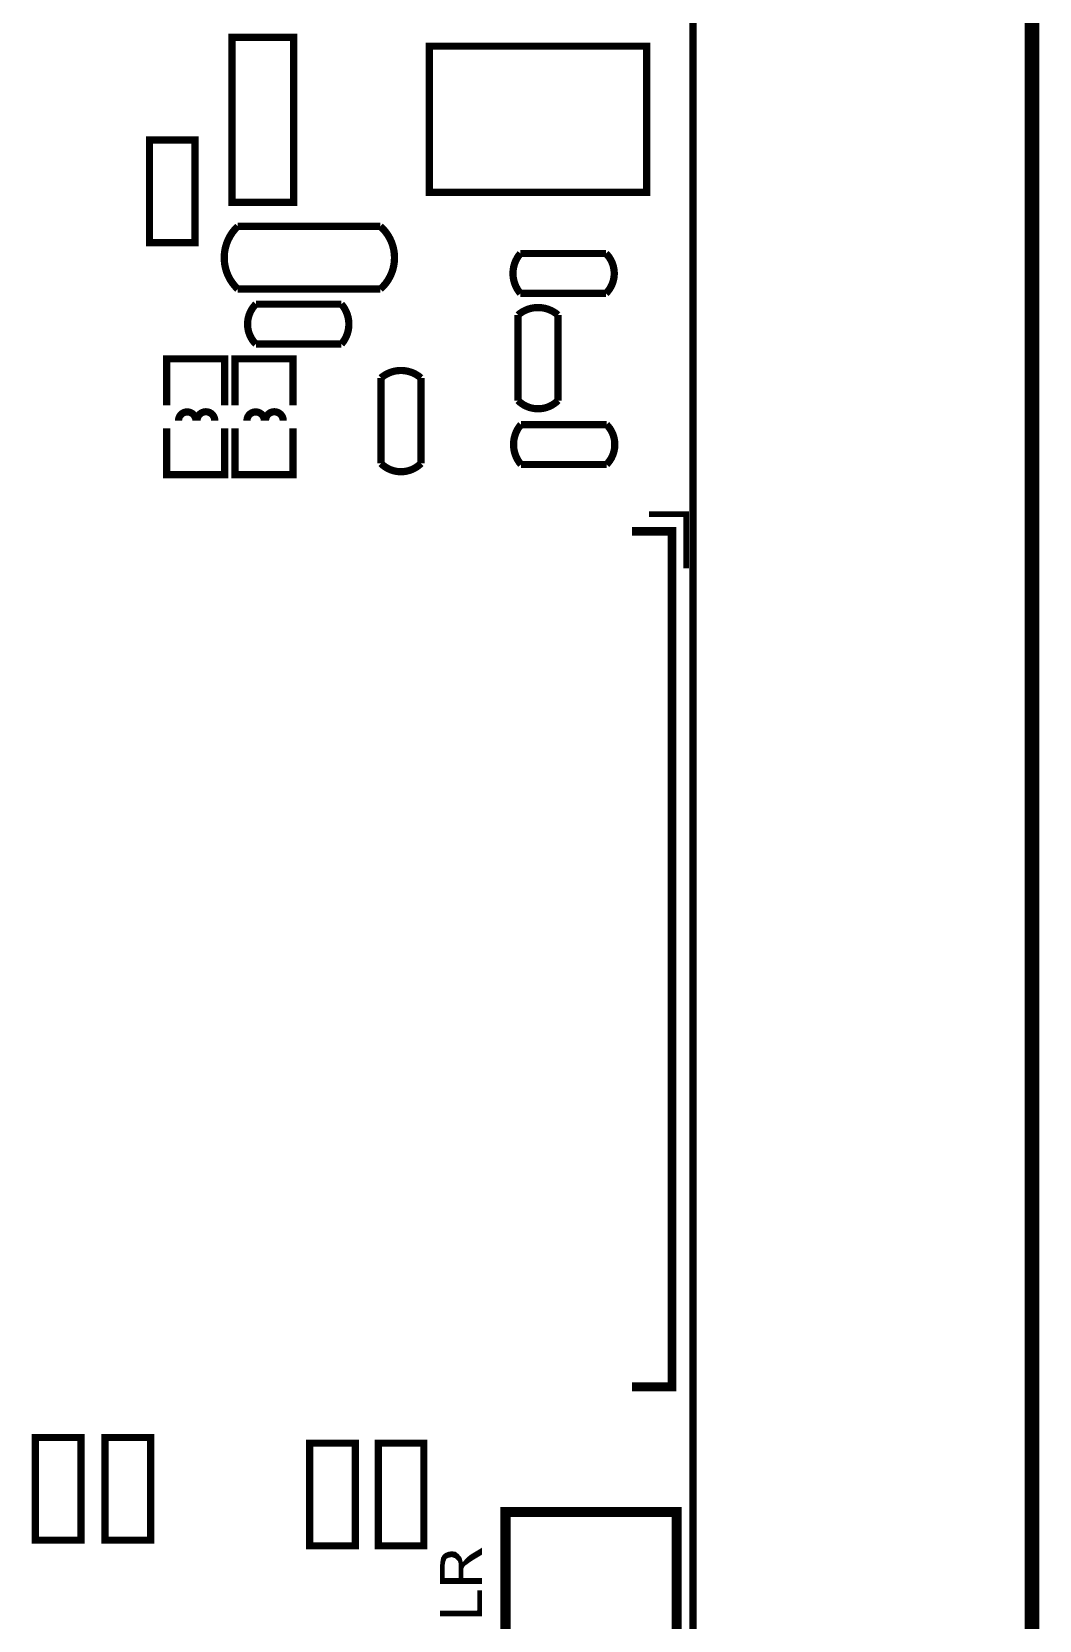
# Model space of a CAD drawing. Extents: x 1.22 to 3.09, y 1.23 to 6.
# Drawn here: x 2.197 to 2.893, y 2.252 to 3.348 of the extents above; entities that cross this region are included whole.
import ezdxf

# ---------------------------------------------------------------- set-up
doc = ezdxf.new("R2010")
doc.units = 0
doc.layers.add('SST001126_PHO', color=11, linetype='CONTINUOUS')

msp = doc.modelspace()

# ---------------------------------------------------------------- linework, layer by layer
at = {"layer": 'SST001126_PHO'}
for points, const_width in [([(2.65354, 5.62687), (2.65354, 1.43433)], 0.005), ([(2.88754, 1.35433), (2.88754, 3.46283)], 0.01), ([(2.33543, 3.34469), (2.37795, 3.34469), (2.37795, 3.23069), (2.33543, 3.23069), (2.33543, 3.34469)], 0.005), ([(2.47163, 3.23755), (2.47163, 3.33855), (2.62163, 3.33855), (2.62163, 3.23755), (2.47163, 3.23755)], 0.005), ([(2.27841, 3.20282), (2.30991, 3.20282), (2.30991, 3.27368), (2.27841, 3.27368), (2.27841, 3.20282)], 0.005), ([(2.43779, 3.21414), (2.33936, 3.21414)], 0.005), ([(2.5935, 3.19541), (2.53443, 3.19539)], 0.005), ([(2.33936, 3.17083), (2.43779, 3.17083)], 0.005), ([(2.53446, 3.16784), (2.5935, 3.16785)], 0.005), ([(2.41087, 3.16043), (2.35183, 3.16042)], 0.005), ([(2.5328, 3.15294), (2.53281, 3.0939)], 0.005), ([(2.56037, 3.0939), (2.56035, 3.15297)], 0.005), ([(2.35183, 3.13286), (2.4109, 3.13287)], 0.005), ([(2.29024, 3.09068), (2.29024, 3.12268), (2.33024, 3.12268), (2.33024, 3.09068)], 0.005), ([(2.33748, 3.09068), (2.33748, 3.12268), (2.37748, 3.12268), (2.37748, 3.09068)], 0.005), ([(2.43819, 3.10948), (2.43821, 3.05044)], 0.005), ([(2.46576, 3.05044), (2.46575, 3.1095)], 0.005), ([(2.29024, 3.07468), (2.29024, 3.04268), (2.33024, 3.04268), (2.33024, 3.07468)], 0.005), ([(2.33748, 3.07468), (2.33748, 3.04268), (2.37748, 3.04268), (2.37748, 3.07468)], 0.005), ([(2.59389, 3.0773), (2.53483, 3.07728)], 0.005), ([(2.53485, 3.04973), (2.59389, 3.04974)], 0.005), ([(2.62323, 3.01535), (2.64882, 3.01535), (2.64882, 2.97795)], 0.00394), ([(2.61142, 3.00354), (2.63898, 3.00354), (2.63898, 2.41299), (2.61142, 2.41299)], 0.006), ([(2.19967, 2.30715), (2.23117, 2.30715), (2.23117, 2.37801), (2.19967, 2.37801), (2.19967, 2.30715)], 0.005), ([(2.24771, 2.30715), (2.2792, 2.30715), (2.2792, 2.37801), (2.24771, 2.37801), (2.24771, 2.30715)], 0.005), ([(2.38904, 2.30321), (2.42054, 2.30321), (2.42054, 2.37408), (2.38904, 2.37408), (2.38904, 2.30321)], 0.005), ([(2.43629, 2.30321), (2.46778, 2.30321), (2.46778, 2.37408), (2.43629, 2.37408), (2.43629, 2.30321)], 0.005), ([(2.64226, 2.32663), (2.64226, 2.16663), (2.52415, 2.16663), (2.52415, 2.32663), (2.64226, 2.32663)], 0.007), ([(2.50737, 2.301), (2.50012, 2.29665), (2.49816, 2.29508), (2.4966, 2.29351), (2.49501, 2.29152), (2.49413, 2.29171), (2.49335, 2.29482), (2.49145, 2.2971), (2.48959, 2.29859), (2.48699, 2.29896), (2.48471, 2.29858), (2.48281, 2.29782), (2.48133, 2.29672), (2.48022, 2.29486), (2.47984, 2.29296), (2.47945, 2.2894), (2.47945, 2.27747), (2.50737, 2.27747), (2.50737, 2.28049), (2.49502, 2.28049), (2.49452, 2.28099), (2.49452, 2.28741), (2.49457, 2.28764), (2.49537, 2.28924), (2.49547, 2.28937), (2.49627, 2.29018), (2.49635, 2.29024), (2.49754, 2.29104), (2.49914, 2.29223), (2.49916, 2.29225), (2.50157, 2.29386), (2.50159, 2.29387), (2.50737, 2.29734), (2.50737, 2.301)], 0.001), ([(2.48, 2.27747), (2.48, 2.29375)], 0.001), ([(2.481, 2.27747), (2.481, 2.29616)], 0.001), ([(2.4923, 2.29103), (2.4923, 2.28099), (2.4918, 2.28049), (2.48216, 2.28049), (2.48166, 2.28099), (2.48166, 2.28982), (2.48167, 2.28991), (2.48207, 2.29232), (2.4821, 2.29242), (2.4829, 2.29443), (2.48314, 2.29469), (2.48475, 2.2955)], 0.001), ([(2.482, 2.29191), (2.482, 2.29722)], 0.001), ([(2.483, 2.29459), (2.483, 2.2979)], 0.001), ([(2.484, 2.29512), (2.484, 2.2983)], 0.001), ([(2.48475, 2.2955), (2.48487, 2.29554), (2.48688, 2.29594), (2.48714, 2.29592), (2.48955, 2.29512), (2.48975, 2.295), (2.49175, 2.29299), (2.49189, 2.29276), (2.49229, 2.29115), (2.4923, 2.29103)], 0.001), ([(2.485, 2.29556), (2.485, 2.29863)], 0.001), ([(2.486, 2.29576), (2.486, 2.2988)], 0.001), ([(2.487, 2.29595), (2.487, 2.29896)], 0.001), ([(2.488, 2.29564), (2.488, 2.29882)], 0.001), ([(2.489, 2.2953), (2.489, 2.29867)], 0.001), ([(2.49, 2.29474), (2.49, 2.29826)], 0.001), ([(2.491, 2.29374), (2.491, 2.29746)], 0.001), ([(2.492, 2.2923), (2.492, 2.29644)], 0.001), ([(2.493, 2.27747), (2.493, 2.29524)], 0.001), ([(2.494, 2.27747), (2.494, 2.29223)], 0.001), ([(2.495, 2.2885), (2.495, 2.29151)], 0.001), ([(2.496, 2.28991), (2.496, 2.29276)], 0.001), ([(2.497, 2.29068), (2.497, 2.29391)], 0.001), ([(2.498, 2.29138), (2.498, 2.29491)], 0.001), ([(2.499, 2.29213), (2.499, 2.29575)], 0.001), ([(2.5, 2.29281), (2.5, 2.29655)], 0.001), ([(2.501, 2.29348), (2.501, 2.29717)], 0.001), ([(2.502, 2.29412), (2.502, 2.29777)], 0.001), ([(2.503, 2.29472), (2.503, 2.29837)], 0.001), ([(2.504, 2.29532), (2.504, 2.29897)], 0.001), ([(2.505, 2.29592), (2.505, 2.29957)], 0.001), ([(2.506, 2.29652), (2.506, 2.30017)], 0.001), ([(2.507, 2.29712), (2.507, 2.30077)], 0.001), ([(2.482, 2.27747), (2.482, 2.28051)], 0.001), ([(2.483, 2.27747), (2.483, 2.28049)], 0.001), ([(2.484, 2.27747), (2.484, 2.28049)], 0.001), ([(2.485, 2.27747), (2.485, 2.28049)], 0.001), ([(2.486, 2.27747), (2.486, 2.28049)], 0.001), ([(2.487, 2.27747), (2.487, 2.28049)], 0.001), ([(2.488, 2.27747), (2.488, 2.28049)], 0.001), ([(2.489, 2.27747), (2.489, 2.28049)], 0.001), ([(2.49, 2.27747), (2.49, 2.28049)], 0.001), ([(2.491, 2.27747), (2.491, 2.28049)], 0.001), ([(2.492, 2.27747), (2.492, 2.28053)], 0.001), ([(2.495, 2.27747), (2.495, 2.28049)], 0.001), ([(2.496, 2.27747), (2.496, 2.28049)], 0.001), ([(2.497, 2.27747), (2.497, 2.28049)], 0.001), ([(2.498, 2.27747), (2.498, 2.28049)], 0.001), ([(2.499, 2.27747), (2.499, 2.28049)], 0.001), ([(2.5, 2.27747), (2.5, 2.28049)], 0.001), ([(2.501, 2.27747), (2.501, 2.28049)], 0.001), ([(2.502, 2.27747), (2.502, 2.28049)], 0.001), ([(2.503, 2.27747), (2.503, 2.28049)], 0.001), ([(2.504, 2.27747), (2.504, 2.28049)], 0.001), ([(2.505, 2.27747), (2.505, 2.28049)], 0.001), ([(2.506, 2.27747), (2.506, 2.28049)], 0.001), ([(2.507, 2.27747), (2.507, 2.28049)], 0.001), ([(2.50737, 2.27205), (2.50516, 2.27205), (2.50516, 2.25849), (2.50466, 2.25799), (2.47945, 2.25799), (2.47945, 2.25497), (2.50737, 2.25497), (2.50737, 2.27205)], 0.001), ([(2.506, 2.25497), (2.506, 2.27205)], 0.001), ([(2.507, 2.25497), (2.507, 2.27205)], 0.001), ([(2.48, 2.25497), (2.48, 2.25799)], 0.001), ([(2.481, 2.25497), (2.481, 2.25799)], 0.001), ([(2.482, 2.25497), (2.482, 2.25799)], 0.001), ([(2.483, 2.25497), (2.483, 2.25799)], 0.001), ([(2.484, 2.25497), (2.484, 2.25799)], 0.001), ([(2.485, 2.25497), (2.485, 2.25799)], 0.001), ([(2.486, 2.25497), (2.486, 2.25799)], 0.001), ([(2.487, 2.25497), (2.487, 2.25799)], 0.001), ([(2.488, 2.25497), (2.488, 2.25799)], 0.001), ([(2.489, 2.25497), (2.489, 2.25799)], 0.001), ([(2.49, 2.25497), (2.49, 2.25799)], 0.001), ([(2.491, 2.25497), (2.491, 2.25799)], 0.001), ([(2.492, 2.25497), (2.492, 2.25799)], 0.001), ([(2.493, 2.25497), (2.493, 2.25799)], 0.001), ([(2.494, 2.25497), (2.494, 2.25799)], 0.001), ([(2.495, 2.25497), (2.495, 2.25799)], 0.001), ([(2.496, 2.25497), (2.496, 2.25799)], 0.001), ([(2.497, 2.25497), (2.497, 2.25799)], 0.001), ([(2.498, 2.25497), (2.498, 2.25799)], 0.001), ([(2.499, 2.25497), (2.499, 2.25799)], 0.001), ([(2.5, 2.25497), (2.5, 2.25799)], 0.001), ([(2.501, 2.25497), (2.501, 2.25799)], 0.001), ([(2.502, 2.25497), (2.502, 2.25799)], 0.001), ([(2.503, 2.25497), (2.503, 2.25799)], 0.001), ([(2.504, 2.25497), (2.504, 2.25799)], 0.001), ([(2.505, 2.25497), (2.505, 2.25812)], 0.001)]:
    msp.add_lwpolyline(points, dxfattribs=dict(at, const_width=const_width))
at = {"layer": 'SST001126_PHO', "const_width": 0.005}
for points in [[(2.33936, 3.21414, 0.4326739), (2.33936, 3.17083)], [(2.43779, 3.17083, 0.4504473), (2.43779, 3.21414)], [(2.53443, 3.19539, 0.3731985), (2.53446, 3.16784)], [(2.5935, 3.16785, 0.4142136), (2.5935, 3.19541)], [(2.35183, 3.16042, 0.4142136), (2.35183, 3.13286)], [(2.4109, 3.13287, 0.3734784), (2.41087, 3.16043)], [(2.56035, 3.15297, 0.3733761), (2.5328, 3.15294)], [(2.46575, 3.1095, 0.3733896), (2.43819, 3.10948)], [(2.53281, 3.0939, 0.4142136), (2.56037, 3.0939)], [(2.31047, 3.08002, 1), (2.29847, 3.08002)], [(2.32348, 3.08002, 1), (2.31124, 3.08002)], [(2.35771, 3.08002, 1), (2.34571, 3.08002)], [(2.37072, 3.08002, 1), (2.35848, 3.08002)], [(2.53483, 3.07728, 0.3732873), (2.53485, 3.04973)], [(2.59389, 3.04974, 0.4142136), (2.59389, 3.0773)], [(2.43821, 3.05044, 0.4141073), (2.46576, 3.05044)]]:
    msp.add_lwpolyline(points, format="xyb", dxfattribs=at)

doc.saveas('drawing.dxf')
